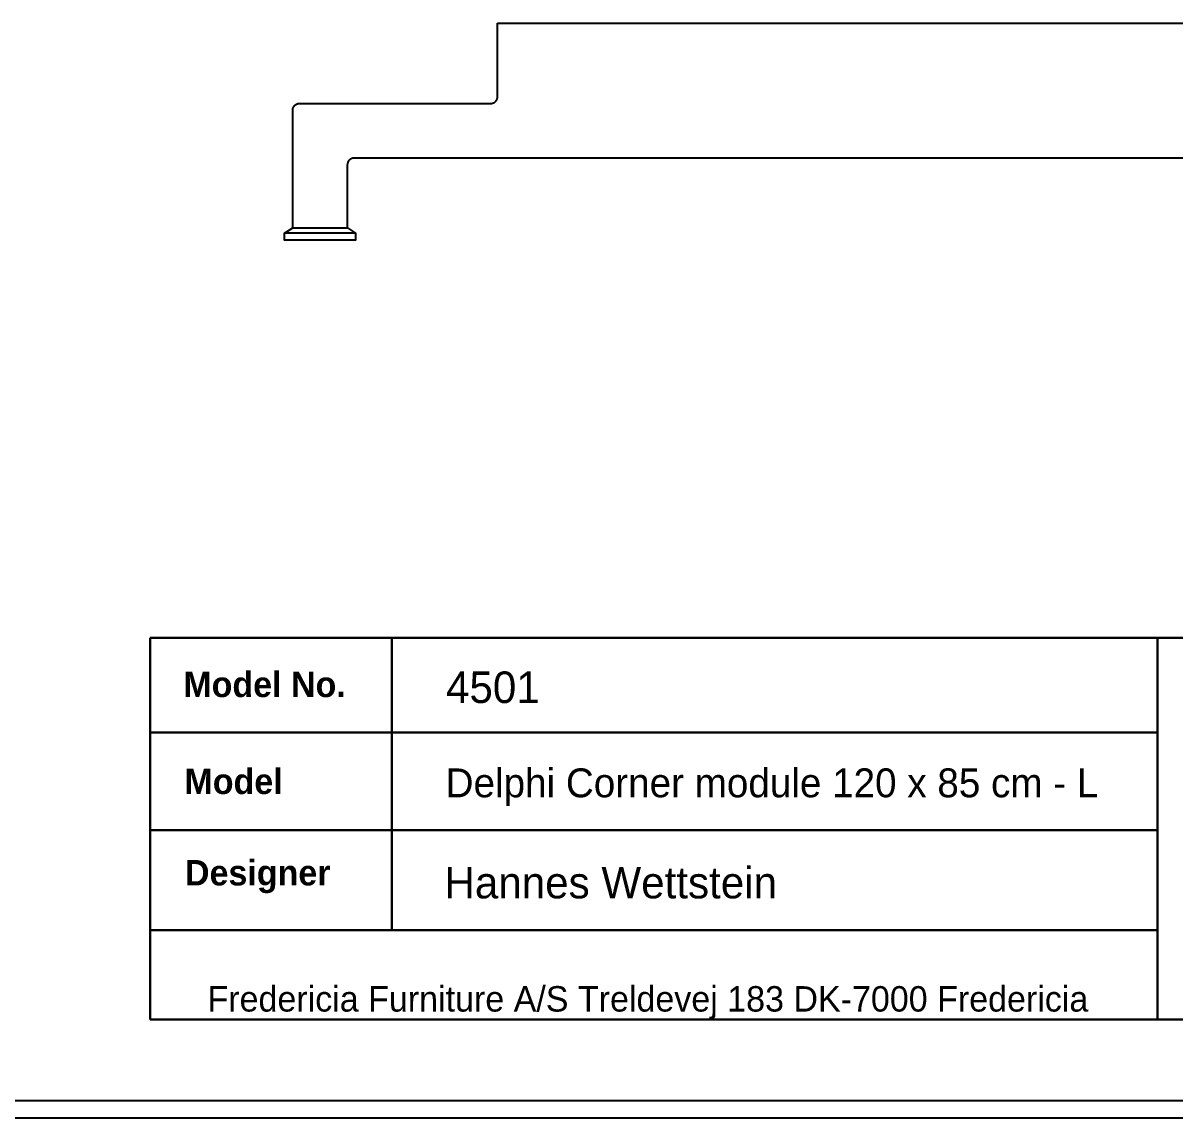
# Model space of a CAD drawing. Header units: millimetres. Extents: x 0 to 2575, y 0 to 3642.
# Drawn here: x 1288 to 2131, y 0 to 802 of the extents above; entities that cross this region are included whole.
import ezdxf

# ---------------------------------------------------------------- set-up
doc = ezdxf.new("R2010")
doc.units = ezdxf.units.MM
doc.layers.add('4501 Delphi Corner module 120 x 85 cm - L', color=7, linetype='Continuous', true_color=0x000000)
doc.styles.add('Circular Std Bold-Bold', font='')
doc.styles.add('Circular Std Book-Medium', font='')
doc.styles.get('Circular Std Bold-Bold').set_extended_font_data('Circular Std', bold=True)
doc.styles.get('Circular Std Book-Medium').set_extended_font_data('Circular Std')

msp = doc.modelspace()

# ---------------------------------------------------------------- linework, layer by layer
at = {"layer": '4501 Delphi Corner module 120 x 85 cm - L', "lineweight": 30}
for p, q in [((1380.76, 351.44), (1380.76, 72.08)), ((2118.27, 351.44), (1380.76, 351.44)), ((2118.27, 351.44), (2118.27, 72.08)), ((2509.39, 351.44), (2118.27, 351.44)), ((1380.76, 72.08), (2118.27, 72.08)), ((2118.27, 72.08), (2509.39, 72.08))]:
    msp.add_line(p, q, dxfattribs=at)
at = {"layer": '4501 Delphi Corner module 120 x 85 cm - L'}
for points in [[(0, 0), (2575.09, 0), (2575.09, 3641.92), (0, 3641.92)], [(12.82, 12.82), (2562.27, 12.82), (2562.27, 3629.1), (12.82, 3629.1)]]:
    msp.add_lwpolyline(points, close=True, dxfattribs=at)
at = {"layer": '4501 Delphi Corner module 120 x 85 cm - L', "color": 178, "lineweight": -3, "true_color": 0x000000}
for points in [[(1485.05, 651.79), (1525.03, 651.79), (1525.05, 651.79), (1531.04, 647.79), (1479.05, 647.79), (1485.05, 651.79), (1485.05, 737.78)], [(1531.04, 647.79), (1531.04, 642.79), (1479.05, 642.79), (1479.05, 647.79)]]:
    msp.add_lwpolyline(points, dxfattribs=at)
at = {"layer": '4501 Delphi Corner module 120 x 85 cm - L', "lineweight": 30}
for points in [[(1557.7, 351.44), (1557.7, 137.48)], [(1380.76, 282.11), (2118.27, 282.11)], [(1380.76, 210.79), (2118.27, 210.79)], [(1380.76, 137.48), (2118.27, 137.48)]]:
    msp.add_lwpolyline(points, dxfattribs=at)
at = {"layer": '4501 Delphi Corner module 120 x 85 cm - L', "color": 178, "lineweight": -3, "true_color": 0x000000}
for points, degree in [([(1635.04, 747.78), (1635.04, 774.71), (1635.04, 801.65)], 2), ([(1635.04, 801.65), (1649.93, 801.65), (1664.83, 801.65), (1679.72, 801.65)], 3), ([(1679.72, 801.65), (1746.7, 801.65), (1818.37, 801.65), (1890.05, 801.65)], 3), ([(1890.05, 801.65), (1961.72, 801.65), (2033.39, 801.65), (2100.38, 801.65)], 3), ([(2100.38, 801.65), (2115.26, 801.65), (2130.15, 801.65), (2145.04, 801.65)], 3), ([(1490.05, 742.78), (1560.04, 742.78), (1630.04, 742.78)], 2), ([(2250.04, 702.78), (1890.04, 702.78), (1530.03, 702.78)], 2), ([(1525.03, 697.78), (1525.03, 674.78), (1525.03, 651.79)], 2)]:
    msp.add_open_spline(points, degree=degree, dxfattribs=at)
for points in [[(1485.05, 737.78), (1485.05, 742.78), (1490.05, 742.78)], [(1630.04, 742.78), (1635.04, 742.78), (1635.04, 747.78)], [(1530.03, 702.78), (1525.03, 702.78), (1525.03, 697.78)]]:
    msp.add_rational_spline(points, [1, 0.707106781187, 1], degree=2, dxfattribs=at)

# ---------------------------------------------------------------- texts
at = {"layer": '4501 Delphi Corner module 120 x 85 cm - L'}
for s, insert, char_height, width, attachment_point, style in [('Model No.', (1404.92, 307.87), 18.624, 290.2145, 7, 'Circular Std Bold-Bold'), ('{\\fCircular Std|b0;4501}', (1597.29, 326.9), 23.0784, 177.019, 1, 'Circular Std Bold-Bold'), ('Model', (1405.75, 236.89), 18.624, 189.9288, 7, 'Circular Std Bold-Bold'), ('Delphi Corner module 120 x 85 cm - L', (1597.04, 255.93), 21.1552, 1043.5794, 1, 'Circular Std Book-Medium'), ('Designer', (1406.14, 164.5), 18.624, 253.1702, 7, 'Circular Std Bold-Bold'), ('Hannes Wettstein', (1596.16, 183.84), 23.0784, 564.787, 1, 'Circular Std Book-Medium'), ('Fredericia Furniture A/S Treldevej 183 DK-7000 Fredericia', (1745.15, 96.51), 18.6245, 1398.4738, 2, 'Circular Std Book-Medium')]:
    msp.add_mtext(s, dxfattribs=dict(at, insert=insert, char_height=char_height, width=width, attachment_point=attachment_point, style=style))

doc.saveas('drawing.dxf')
